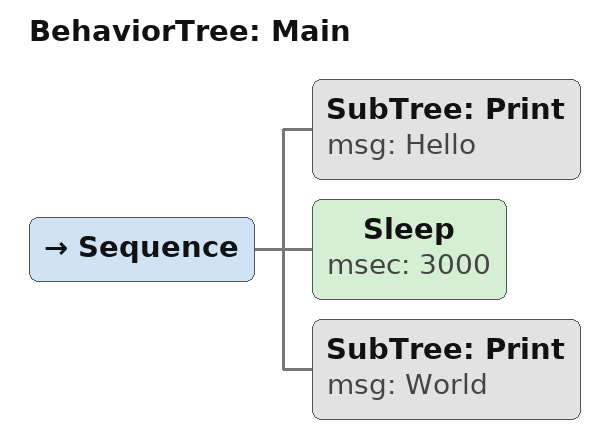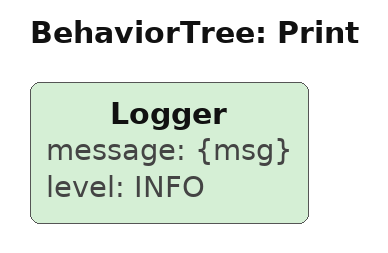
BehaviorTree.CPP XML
<?xml version="1.0" encoding="UTF-8"?>
<root BTCPP_format="4"
      main_tree_to_execute="Main">
  <BehaviorTree ID="Main">
    <Sequence>
      <SubTree ID="Print"
               msg="Hello"/>
      <Sleep msec="3000"/>
      <SubTree ID="Print"
               msg="World"/>
    </Sequence>
  </BehaviorTree>

  <BehaviorTree ID="Print">
    <Logger message="{msg}"
            level="INFO"/>
  </BehaviorTree>

</root>
